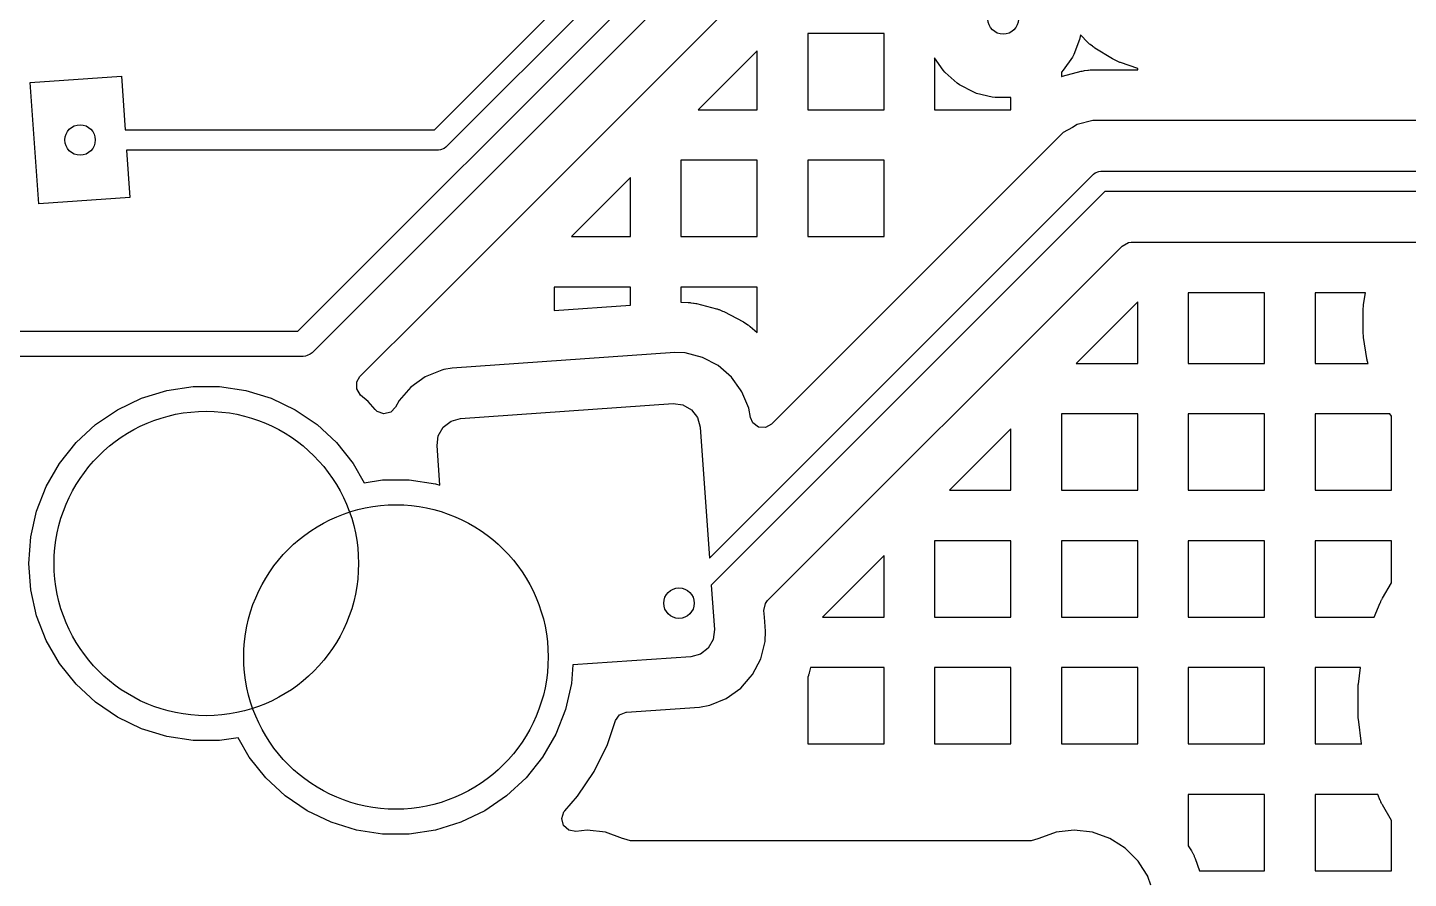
# Model space of a CAD drawing. Extents: x 2.49 to 8.57, y -5.87 to -1.87.
# Drawn here: x 4.556 to 5.092, y -3.143 to -2.813 of the extents above; entities that cross this region are included whole.
import ezdxf

# ---------------------------------------------------------------- set-up
doc = ezdxf.new("R2010")
doc.units = 0
doc.header["$MEASUREMENT"] = 0
doc.layers.add('BLACK', color=7, linetype='CONTINUOUS')

msp = doc.modelspace()

# ---------------------------------------------------------------- linework, layer by layer
at = {"layer": 'BLACK', "linetype": 'CONTINUOUS'}
for p, q in [((4.66072, -2.93075), (4.91518, -2.67628)), ((4.9207, -2.68468), (4.66624, -2.93915)), ((4.71371, -2.85267), (4.8705, -2.69588)), ((4.87498, -2.70254), (4.71812, -2.85939)), ((4.78837, -2.84488), (4.83758, -2.79567)), ((4.8882, -2.81528), (4.85859, -2.81528)), ((4.85859, -2.81528), (4.85859, -2.84488)), ((4.8882, -2.84488), (4.8882, -2.81528)), ((4.964, -2.81758), (4.9618, -2.8234)), ((4.96429, -2.81644), (4.964, -2.81758)), ((4.96436, -2.81587), (4.96429, -2.81644)), ((4.9673, -2.81882), (4.96436, -2.81587)), ((4.83898, -2.822), (4.8161, -2.84488)), ((4.83898, -2.84488), (4.83898, -2.822)), ((4.9618, -2.8234), (4.96125, -2.82444)), ((4.96751, -2.81901), (4.9673, -2.81882)), ((4.96794, -2.81939), (4.96751, -2.81901)), ((4.96815, -2.81957), (4.96794, -2.81939)), ((4.96905, -2.82028), (4.96815, -2.81957)), ((4.96928, -2.82045), (4.96905, -2.82028)), ((4.96975, -2.82078), (4.96928, -2.82045)), ((4.96998, -2.82094), (4.96975, -2.82078)), ((4.97683, -2.82516), (4.96998, -2.82094)), ((4.9111, -2.82955), (4.9078, -2.82478)), ((4.9078, -2.82478), (4.9078, -2.84488)), ((4.96125, -2.82444), (4.95772, -2.82955)), ((4.97708, -2.8253), (4.97683, -2.82516)), ((4.97758, -2.82558), (4.97708, -2.8253)), ((4.97784, -2.8257), (4.97758, -2.82558)), ((4.97887, -2.82619), (4.97784, -2.8257)), ((4.97913, -2.8263), (4.97887, -2.82619)), ((4.97966, -2.82651), (4.97913, -2.8263)), ((4.97993, -2.82661), (4.97966, -2.82651)), ((4.98662, -2.82882), (4.97993, -2.82661)), ((4.98662, -2.82943), (4.98662, -2.82882)), ((4.5569, -2.83428), (4.59224, -2.83181)), ((4.59224, -2.83181), (4.5937, -2.85267)), ((4.91181, -2.83035), (4.9111, -2.82955)), ((4.91188, -2.83043), (4.91181, -2.83035)), ((4.91653, -2.83455), (4.91188, -2.83043)), ((4.95772, -2.82955), (4.95701, -2.83035)), ((4.95701, -2.83035), (4.95701, -2.832)), ((4.95701, -2.832), (4.95712, -2.83197)), ((4.95712, -2.83197), (4.95742, -2.83187)), ((4.95742, -2.83187), (4.96468, -2.82993)), ((4.96468, -2.82993), (4.96499, -2.82986)), ((4.96499, -2.82986), (4.96562, -2.82973)), ((4.96562, -2.82973), (4.96593, -2.82968)), ((4.96593, -2.82968), (4.96721, -2.82951)), ((4.96721, -2.82951), (4.96753, -2.82948)), ((4.96753, -2.82948), (4.96817, -2.82944)), ((4.96817, -2.82944), (4.96849, -2.82943)), ((4.96849, -2.82943), (4.98662, -2.82943)), ((4.56019, -2.88141), (4.5569, -2.83428)), ((4.9175, -2.83522), (4.91653, -2.83455)), ((4.923, -2.83811), (4.9175, -2.83522)), ((4.9241, -2.83853), (4.923, -2.83811)), ((4.93013, -2.84001), (4.9241, -2.83853)), ((4.73916, -2.89409), (4.78837, -2.84488)), ((4.8161, -2.84488), (4.83898, -2.84488)), ((4.85859, -2.84488), (4.8882, -2.84488)), ((4.9078, -2.84488), (4.93741, -2.84488)), ((4.9313, -2.84016), (4.93013, -2.84001)), ((4.93741, -2.84016), (4.9313, -2.84016)), ((4.93741, -2.84488), (4.93741, -2.84016)), ((4.96913, -2.84903), (4.96312, -2.85065)), ((5.22727, -2.84903), (4.96913, -2.84903)), ((4.5937, -2.85267), (4.71371, -2.85267)), ((4.95773, -2.85376), (4.95332, -2.85816)), ((4.96128, -2.85171), (4.95773, -2.85376)), ((4.95773, -2.85376), (4.95773, -2.85376)), ((4.96312, -2.85065), (4.96128, -2.85171)), ((4.96128, -2.85171), (4.96128, -2.85171)), ((4.71534, -2.86055), (4.59425, -2.86055)), ((4.59425, -2.86055), (4.59554, -2.87894)), ((4.71611, -2.86047), (4.71534, -2.86055)), ((4.71753, -2.85988), (4.71611, -2.86047)), ((4.71812, -2.85939), (4.71753, -2.85988)), ((4.95332, -2.85816), (4.84457, -2.96691)), ((4.83898, -2.86449), (4.80938, -2.86449)), ((4.80938, -2.86449), (4.80938, -2.89409)), ((4.83898, -2.89409), (4.83898, -2.86449)), ((4.8882, -2.86449), (4.85859, -2.86449)), ((4.85859, -2.86449), (4.85859, -2.89409)), ((4.8882, -2.89409), (4.8882, -2.86449)), ((4.78977, -2.87121), (4.76688, -2.89409)), ((4.78977, -2.89409), (4.78977, -2.87121)), ((4.82042, -3.01893), (4.96946, -2.86989)), ((4.96946, -2.86989), (4.97005, -2.8694)), ((4.97005, -2.8694), (4.97011, -2.86938)), ((4.97011, -2.86938), (4.97147, -2.86882)), ((4.97147, -2.86882), (4.97224, -2.86874)), ((4.97224, -2.86874), (5.23746, -2.86874)), ((4.97387, -2.87661), (4.82115, -3.02934)), ((5.23909, -2.87661), (4.97387, -2.87661)), ((4.59554, -2.87894), (4.56019, -2.88141)), ((4.71051, -2.92274), (4.73916, -2.89409)), ((4.76688, -2.89409), (4.78977, -2.89409)), ((4.80938, -2.89409), (4.83898, -2.89409)), ((4.85859, -2.89409), (4.8882, -2.89409)), ((4.93505, -2.94331), (4.98061, -2.89775)), ((4.98061, -2.89775), (4.98302, -2.89643)), ((4.98302, -2.89643), (4.98406, -2.89632)), ((4.98406, -2.89632), (5.09551, -2.89632)), ((4.78977, -2.9137), (4.76016, -2.9137)), ((4.76016, -2.9137), (4.76016, -2.92274)), ((4.78977, -2.91958), (4.78977, -2.9137)), ((4.83898, -2.9137), (4.80938, -2.9137)), ((4.80938, -2.9137), (4.80938, -2.91958)), ((4.83898, -2.93137), (4.83898, -2.9137)), ((4.78977, -2.92067), (4.78977, -2.91958)), ((4.80938, -2.91958), (4.81217, -2.91967)), ((4.81217, -2.91967), (4.81244, -2.91969)), ((4.81244, -2.91969), (4.81297, -2.91973)), ((4.81297, -2.91973), (4.81324, -2.91976)), ((4.81324, -2.91976), (4.8143, -2.91992)), ((4.8143, -2.91992), (4.81456, -2.91996)), ((4.98662, -2.91946), (4.96277, -2.94331)), ((4.98662, -2.94331), (4.98662, -2.91946)), ((5.03583, -2.91592), (5.00623, -2.91592)), ((5.00623, -2.91592), (5.00623, -2.94331)), ((5.03583, -2.94331), (5.03583, -2.91592)), ((5.07498, -2.91592), (5.05544, -2.91592)), ((5.05544, -2.91592), (5.05544, -2.94331)), ((5.07426, -2.92048), (5.07498, -2.91592)), ((4.68482, -2.94843), (4.71051, -2.92274)), ((4.76016, -2.92274), (4.78977, -2.92067)), ((4.81456, -2.91996), (4.81509, -2.92006)), ((4.81509, -2.92006), (4.81535, -2.92012)), ((4.81535, -2.92012), (4.82311, -2.92211)), ((4.82311, -2.92211), (4.82338, -2.92219)), ((4.82338, -2.92219), (4.82393, -2.92236)), ((4.82393, -2.92236), (4.8242, -2.92245)), ((4.8242, -2.92245), (4.82526, -2.92286)), ((4.82526, -2.92286), (4.82552, -2.92297)), ((4.82552, -2.92297), (4.82605, -2.92321)), ((4.82605, -2.92321), (4.8263, -2.92333)), ((4.8263, -2.92333), (4.83343, -2.92707)), ((5.07407, -2.92278), (5.07408, -2.92259)), ((5.07407, -2.93099), (5.07407, -2.92278)), ((5.07408, -2.92259), (5.07409, -2.9222)), ((5.07409, -2.9222), (5.07411, -2.92201)), ((5.07411, -2.92201), (5.07417, -2.92124)), ((5.07417, -2.92124), (5.07418, -2.92105)), ((5.07418, -2.92105), (5.07423, -2.92067)), ((5.07423, -2.92067), (5.07426, -2.92048)), ((4.83343, -2.92707), (4.83368, -2.92721)), ((4.83368, -2.92721), (4.83417, -2.9275)), ((4.83417, -2.9275), (4.83441, -2.92766)), ((4.83441, -2.92766), (4.83535, -2.9283)), ((4.83535, -2.9283), (4.83558, -2.92847)), ((4.83558, -2.92847), (4.83603, -2.92882)), ((4.83603, -2.92882), (4.83625, -2.929)), ((4.83625, -2.929), (4.83898, -2.93137)), ((4.18244, -2.93075), (4.66072, -2.93075)), ((5.07408, -2.93118), (5.07407, -2.93099)), ((5.07409, -2.93157), (5.07408, -2.93118)), ((5.07411, -2.93176), (5.07409, -2.93157)), ((5.07417, -2.93253), (5.07411, -2.93176)), ((5.07418, -2.93272), (5.07417, -2.93253)), ((5.07423, -2.9331), (5.07418, -2.93272)), ((5.07426, -2.93329), (5.07423, -2.9331)), ((5.07554, -2.9414), (5.07426, -2.93329)), ((4.66276, -2.94059), (4.18448, -2.94059)), ((4.66372, -2.9405), (4.66276, -2.94059)), ((4.66429, -2.94026), (4.66372, -2.9405)), ((4.66372, -2.9405), (4.66372, -2.9405)), ((4.66549, -2.93976), (4.66429, -2.94026)), ((4.66624, -2.93915), (4.66549, -2.93976)), ((4.66549, -2.93976), (4.66549, -2.93976)), ((4.80694, -2.93912), (4.72054, -2.94516)), ((4.80695, -2.93912), (4.80694, -2.93912)), ((4.81101, -2.93925), (4.80695, -2.93912)), ((4.8177, -2.94096), (4.81101, -2.93925)), ((4.81101, -2.93925), (4.81101, -2.93925)), ((4.82382, -2.94417), (4.8177, -2.94096)), ((4.8177, -2.94096), (4.8177, -2.94096)), ((4.71653, -2.94586), (4.71014, -2.94848)), ((4.7174, -2.94571), (4.71653, -2.94586)), ((4.71653, -2.94586), (4.71653, -2.94586)), ((4.71653, -2.94586), (4.71653, -2.94586)), ((4.72054, -2.94516), (4.7174, -2.94571)), ((4.82903, -2.9487), (4.82382, -2.94417)), ((4.82382, -2.94417), (4.82382, -2.94417)), ((4.88583, -2.99252), (4.93505, -2.94331)), ((4.96277, -2.94331), (4.98662, -2.94331)), ((5.00623, -2.94331), (5.03583, -2.94331)), ((5.05544, -2.94331), (5.07598, -2.94331)), ((5.07557, -2.94159), (5.07554, -2.9414)), ((5.07565, -2.94197), (5.07557, -2.94159)), ((5.07569, -2.94215), (5.07565, -2.94197)), ((5.07587, -2.9429), (5.07569, -2.94215)), ((5.07592, -2.94309), (5.07587, -2.9429)), ((5.07598, -2.94331), (5.07592, -2.94309)), ((4.68358, -2.95323), (4.68359, -2.95048)), ((4.68359, -2.95048), (4.68482, -2.94843)), ((4.71014, -2.94848), (4.70453, -2.95251)), ((4.71014, -2.94848), (4.71014, -2.94848)), ((4.83252, -2.95356), (4.82903, -2.9487)), ((4.82903, -2.9487), (4.82903, -2.9487)), ((4.59075, -2.96125), (4.60003, -2.95678)), ((4.60003, -2.95678), (4.60987, -2.95375)), ((4.60987, -2.95375), (4.62005, -2.95221)), ((4.62005, -2.95221), (4.63035, -2.95221)), ((4.63035, -2.95221), (4.64053, -2.95375)), ((4.64053, -2.95375), (4.65037, -2.95678)), ((4.65037, -2.95678), (4.65965, -2.96125)), ((4.68505, -2.95556), (4.68358, -2.95323)), ((4.68799, -2.95813), (4.68505, -2.95556)), ((4.70453, -2.95251), (4.7, -2.95772)), ((4.70453, -2.95251), (4.70453, -2.95251)), ((4.83306, -2.95431), (4.83252, -2.95356)), ((4.83569, -2.9607), (4.83306, -2.95431)), ((4.58224, -2.96705), (4.59075, -2.96125)), ((4.65965, -2.96125), (4.66816, -2.96705)), ((4.69068, -2.9612), (4.68799, -2.95813)), ((4.69149, -2.96194), (4.69068, -2.9612)), ((4.69409, -2.96286), (4.69149, -2.96194)), ((4.69676, -2.96223), (4.69409, -2.96286)), ((4.69867, -2.96025), (4.69676, -2.96223)), ((4.7, -2.95772), (4.69867, -2.96025)), ((4.72388, -2.96468), (4.80636, -2.95892)), ((4.80636, -2.95892), (4.81016, -2.9594)), ((4.81016, -2.9594), (4.8135, -2.96131)), ((4.8135, -2.96131), (4.81585, -2.96434)), ((4.83631, -2.9643), (4.83569, -2.9607)), ((4.57469, -2.97405), (4.58224, -2.96705)), ((4.66816, -2.96705), (4.6757, -2.97405)), ((4.71523, -2.97138), (4.71714, -2.96804)), ((4.71714, -2.96804), (4.72017, -2.96569)), ((4.72017, -2.96569), (4.72388, -2.96468)), ((4.81585, -2.96434), (4.81686, -2.96805)), ((4.81686, -2.96805), (4.82042, -3.01893)), ((4.83721, -2.96639), (4.83631, -2.9643)), ((4.83941, -2.96804), (4.83721, -2.96639)), ((4.84216, -2.96823), (4.83941, -2.96804)), ((4.84457, -2.96691), (4.84216, -2.96823)), ((4.98662, -2.96291), (4.95701, -2.96291)), ((4.95701, -2.96291), (4.95701, -2.99252)), ((4.98662, -2.99252), (4.98662, -2.96291)), ((5.03583, -2.96291), (5.00623, -2.96291)), ((5.00623, -2.96291), (5.00623, -2.99252)), ((5.03583, -2.99252), (5.03583, -2.96291)), ((5.08447, -2.96291), (5.05544, -2.96291)), ((5.05544, -2.96291), (5.05544, -2.99252)), ((5.08505, -2.96371), (5.08447, -2.96291)), ((5.08505, -2.99252), (5.08505, -2.96371)), ((4.71475, -2.97519), (4.71523, -2.97138)), ((4.93741, -2.96867), (4.91356, -2.99252)), ((4.93741, -2.99252), (4.93741, -2.96867)), ((4.56827, -2.9821), (4.57469, -2.97405)), ((4.6757, -2.97405), (4.68213, -2.9821)), ((4.71582, -2.99057), (4.71475, -2.97519)), ((4.56312, -2.99102), (4.56827, -2.9821)), ((4.68213, -2.9821), (4.68645, -2.98959)), ((4.68645, -2.98959), (4.69363, -2.98851)), ((4.69363, -2.98851), (4.70393, -2.98851)), ((4.70393, -2.98851), (4.71411, -2.99004)), ((4.55936, -3.00061), (4.56312, -2.99102)), ((4.71411, -2.99004), (4.71582, -2.99057)), ((4.843, -3.03535), (4.88583, -2.99252)), ((4.91356, -2.99252), (4.93741, -2.99252)), ((4.95701, -2.99252), (4.98662, -2.99252)), ((5.00623, -2.99252), (5.03583, -2.99252)), ((5.05544, -2.99252), (5.08505, -2.99252)), ((4.55707, -3.01065), (4.55936, -3.00061)), ((4.5563, -3.02092), (4.55707, -3.01065)), ((4.93741, -3.01213), (4.9078, -3.01213)), ((4.9078, -3.01213), (4.9078, -3.04173)), ((4.93741, -3.04173), (4.93741, -3.01213)), ((4.98662, -3.01213), (4.95701, -3.01213)), ((4.95701, -3.01213), (4.95701, -3.04173)), ((4.98662, -3.04173), (4.98662, -3.01213)), ((5.03583, -3.01213), (5.00623, -3.01213)), ((5.00623, -3.01213), (5.00623, -3.04173)), ((5.03583, -3.04173), (5.03583, -3.01213)), ((5.08505, -3.01213), (5.05544, -3.01213)), ((5.05544, -3.01213), (5.05544, -3.04173)), ((5.08505, -3.02839), (5.08505, -3.01213)), ((4.55707, -3.03118), (4.5563, -3.02092)), ((4.8882, -3.01789), (4.86435, -3.04173)), ((4.8882, -3.04173), (4.8882, -3.01789)), ((4.55936, -3.04122), (4.55707, -3.03118)), ((4.82115, -3.02934), (4.82235, -3.0466)), ((5.08155, -3.03445), (5.08505, -3.02839)), ((4.84158, -3.03914), (4.84217, -3.03646)), ((4.84217, -3.03646), (4.843, -3.03535)), ((5.07839, -3.04173), (5.0807, -3.03618)), ((5.0807, -3.03618), (5.08076, -3.03603)), ((5.08076, -3.03603), (5.08089, -3.03574)), ((5.08089, -3.03574), (5.08096, -3.03559)), ((5.08096, -3.03559), (5.08125, -3.03501)), ((5.08125, -3.03501), (5.08132, -3.03487)), ((5.08132, -3.03487), (5.08147, -3.03459)), ((5.08147, -3.03459), (5.08155, -3.03445)), ((4.56312, -3.05081), (4.55936, -3.04122)), ((4.84177, -3.04173), (4.84158, -3.03914)), ((4.84215, -3.04719), (4.84177, -3.04173)), ((4.86435, -3.04173), (4.8882, -3.04173)), ((4.9078, -3.04173), (4.93741, -3.04173)), ((4.95701, -3.04173), (4.98662, -3.04173)), ((5.00623, -3.04173), (5.03583, -3.04173)), ((5.05544, -3.04173), (5.07839, -3.04173)), ((4.82235, -3.0466), (4.82187, -3.05041)), ((4.84202, -3.05125), (4.84215, -3.04719)), ((4.56827, -3.05973), (4.56312, -3.05081)), ((4.81996, -3.05374), (4.81693, -3.05609)), ((4.82187, -3.05041), (4.81996, -3.05374)), ((4.84031, -3.05794), (4.84202, -3.05125)), ((4.81322, -3.0571), (4.76744, -3.0603)), ((4.81693, -3.05609), (4.81322, -3.0571)), ((4.8371, -3.06406), (4.84031, -3.05794)), ((4.57469, -3.06778), (4.56827, -3.05973)), ((4.76744, -3.0603), (4.7669, -3.06748)), ((4.83626, -3.06503), (4.8371, -3.06406)), ((4.85882, -3.06444), (4.85859, -3.06503)), ((4.85891, -3.06417), (4.85882, -3.06444)), ((4.85908, -3.06362), (4.85891, -3.06417)), ((4.85916, -3.06335), (4.85908, -3.06362)), ((4.85968, -3.06134), (4.85916, -3.06335)), ((4.8882, -3.06134), (4.85968, -3.06134)), ((4.8882, -3.09095), (4.8882, -3.06134)), ((4.93741, -3.06134), (4.9078, -3.06134)), ((4.9078, -3.06134), (4.9078, -3.09095)), ((4.93741, -3.09095), (4.93741, -3.06134)), ((4.98662, -3.06134), (4.95701, -3.06134)), ((4.95701, -3.06134), (4.95701, -3.09095)), ((4.98662, -3.09095), (4.98662, -3.06134)), ((5.03583, -3.06134), (5.00623, -3.06134)), ((5.00623, -3.06134), (5.00623, -3.09095)), ((5.03583, -3.09095), (5.03583, -3.06134)), ((5.07308, -3.06134), (5.05544, -3.06134)), ((5.05544, -3.06134), (5.05544, -3.09095)), ((5.07223, -3.06776), (5.07308, -3.06134)), ((4.58224, -3.07478), (4.57469, -3.06778)), ((4.7669, -3.06748), (4.76461, -3.07752)), ((4.82696, -3.0733), (4.83257, -3.06927)), ((4.83257, -3.06927), (4.83626, -3.06503)), ((4.85859, -3.06503), (4.85859, -3.09095)), ((5.07211, -3.06952), (5.07212, -3.0692)), ((5.07211, -3.06968), (5.07211, -3.06952)), ((5.07211, -3.07936), (5.07211, -3.06968)), ((5.07212, -3.0692), (5.07213, -3.06904)), ((5.07213, -3.06904), (5.07217, -3.0684)), ((5.07217, -3.0684), (5.07218, -3.06824)), ((5.07218, -3.06824), (5.07221, -3.06792)), ((5.07221, -3.06792), (5.07223, -3.06776)), ((4.59075, -3.08058), (4.58224, -3.07478)), ((4.82057, -3.07593), (4.82696, -3.0733)), ((4.60003, -3.08505), (4.59075, -3.08058)), ((4.76461, -3.07752), (4.76085, -3.0871)), ((4.78396, -3.0819), (4.78555, -3.07965)), ((4.78555, -3.07965), (4.78809, -3.07861)), ((4.78809, -3.07861), (4.78825, -3.0786)), ((4.78825, -3.0786), (4.81656, -3.07662)), ((4.81656, -3.07662), (4.82057, -3.07593)), ((5.07211, -3.07952), (5.07211, -3.07936)), ((5.07212, -3.07984), (5.07211, -3.07952)), ((5.07213, -3.08), (5.07212, -3.07984)), ((5.07217, -3.08064), (5.07213, -3.08)), ((5.07218, -3.0808), (5.07217, -3.08064)), ((4.60987, -3.08809), (4.60003, -3.08505)), ((4.78081, -3.09119), (4.78396, -3.0819)), ((5.07221, -3.08112), (5.07218, -3.0808)), ((5.07223, -3.08128), (5.07221, -3.08112)), ((5.0735, -3.09087), (5.07223, -3.08128)), ((4.62005, -3.08962), (4.60987, -3.08809)), ((4.63035, -3.08962), (4.62005, -3.08962)), ((4.63753, -3.08854), (4.63035, -3.08962)), ((4.64185, -3.09602), (4.63753, -3.08854)), ((4.76085, -3.0871), (4.7557, -3.09602)), ((4.77567, -3.10161), (4.78081, -3.09119)), ((4.85859, -3.09095), (4.8882, -3.09095)), ((4.9078, -3.09095), (4.93741, -3.09095)), ((4.95701, -3.09095), (4.98662, -3.09095)), ((5.00623, -3.09095), (5.03583, -3.09095)), ((5.05544, -3.09095), (5.07351, -3.09095)), ((5.07351, -3.09095), (5.0735, -3.09087)), ((4.64827, -3.10407), (4.64185, -3.09602)), ((4.7557, -3.09602), (4.74928, -3.10407)), ((4.76922, -3.11126), (4.77567, -3.10161)), ((4.65582, -3.11108), (4.64827, -3.10407)), ((4.74928, -3.10407), (4.74173, -3.11108)), ((4.66433, -3.11688), (4.65582, -3.11108)), ((4.74173, -3.11108), (4.73323, -3.11688)), ((4.76431, -3.11686), (4.76922, -3.11126)), ((5.03583, -3.11055), (5.00623, -3.11055)), ((5.00623, -3.11055), (5.00623, -3.13049)), ((5.03583, -3.14016), (5.03583, -3.11055)), ((5.07974, -3.11055), (5.05544, -3.11055)), ((5.05544, -3.11055), (5.05544, -3.14016)), ((5.0807, -3.11287), (5.07974, -3.11055)), ((4.67361, -3.12135), (4.66433, -3.11688)), ((4.73323, -3.11688), (4.72395, -3.12135)), ((4.7631, -3.11993), (4.76396, -3.11731)), ((4.76396, -3.11731), (4.76431, -3.11686)), ((5.08076, -3.11301), (5.0807, -3.11287)), ((5.08089, -3.11331), (5.08076, -3.11301)), ((5.08096, -3.11345), (5.08089, -3.11331)), ((5.08125, -3.11403), (5.08096, -3.11345)), ((5.08132, -3.11417), (5.08125, -3.11403)), ((5.08147, -3.11445), (5.08132, -3.11417)), ((5.08155, -3.11459), (5.08147, -3.11445)), ((5.08505, -3.12065), (5.08155, -3.11459)), ((4.68345, -3.12438), (4.67361, -3.12135)), ((4.72395, -3.12135), (4.71411, -3.12438)), ((4.7638, -3.12259), (4.7631, -3.11993)), ((4.76582, -3.12445), (4.7638, -3.12259)), ((5.08505, -3.14016), (5.08505, -3.12065)), ((4.69363, -3.12592), (4.68345, -3.12438)), ((4.70393, -3.12592), (4.69363, -3.12592)), ((4.71411, -3.12438), (4.70393, -3.12592)), ((4.76853, -3.12493), (4.76582, -3.12445)), ((4.77299, -3.12443), (4.76853, -3.12493)), ((4.78005, -3.12522), (4.77299, -3.12443)), ((4.77299, -3.12443), (4.77299, -3.12443)), ((4.78675, -3.12757), (4.78005, -3.12522)), ((4.78005, -3.12522), (4.78005, -3.12522)), ((4.78715, -3.12781), (4.78675, -3.12757)), ((4.78974, -3.12856), (4.78715, -3.12781)), ((4.94522, -3.12856), (4.78974, -3.12856)), ((4.94781, -3.12781), (4.94522, -3.12856)), ((4.94821, -3.12757), (4.94781, -3.12781)), ((4.95491, -3.12522), (4.94821, -3.12757)), ((4.96197, -3.12443), (4.95491, -3.12522)), ((4.95491, -3.12522), (4.95491, -3.12522)), ((4.96903, -3.12522), (4.96197, -3.12443)), ((4.96197, -3.12443), (4.96197, -3.12443)), ((4.97573, -3.12757), (4.96903, -3.12522)), ((4.96903, -3.12522), (4.96903, -3.12522)), ((4.98038, -3.13049), (4.97573, -3.12757)), ((4.98076, -3.13073), (4.98038, -3.13049)), ((4.98174, -3.13135), (4.98076, -3.13073)), ((4.98677, -3.13637), (4.98174, -3.13135)), ((5.00623, -3.13049), (5.00744, -3.13242)), ((5.00744, -3.13242), (5.00758, -3.13265)), ((5.00758, -3.13265), (5.00784, -3.13313)), ((5.00784, -3.13313), (5.00797, -3.13338)), ((5.00797, -3.13338), (5.00845, -3.13437)), ((4.98857, -3.13924), (4.98677, -3.13637)), ((4.99047, -3.14226), (4.98857, -3.13924)), ((5.00845, -3.13437), (5.00856, -3.13462)), ((5.00856, -3.13462), (5.00877, -3.13513)), ((5.00877, -3.13513), (5.00887, -3.13539)), ((5.00887, -3.13539), (5.01054, -3.14016)), ((4.99054, -3.14238), (4.99047, -3.14226)), ((4.99172, -3.14575), (4.99054, -3.14238)), ((5.01054, -3.14016), (5.03583, -3.14016)), ((5.05544, -3.14016), (5.08505, -3.14016))]:
    msp.add_line(p, q, dxfattribs=at)
at = {"layer": 'BLACK'}
for centre, radius in [((4.93441, -2.80968), 0.00591), ((4.57622, -2.85661), 0.00591), ((4.6252, -3.02092), 0.05906), ((4.69878, -3.05721), 0.05906), ((4.80861, -3.03631), 0.00591)]:
    msp.add_circle(centre, radius, dxfattribs=at)

doc.saveas('drawing.dxf')
